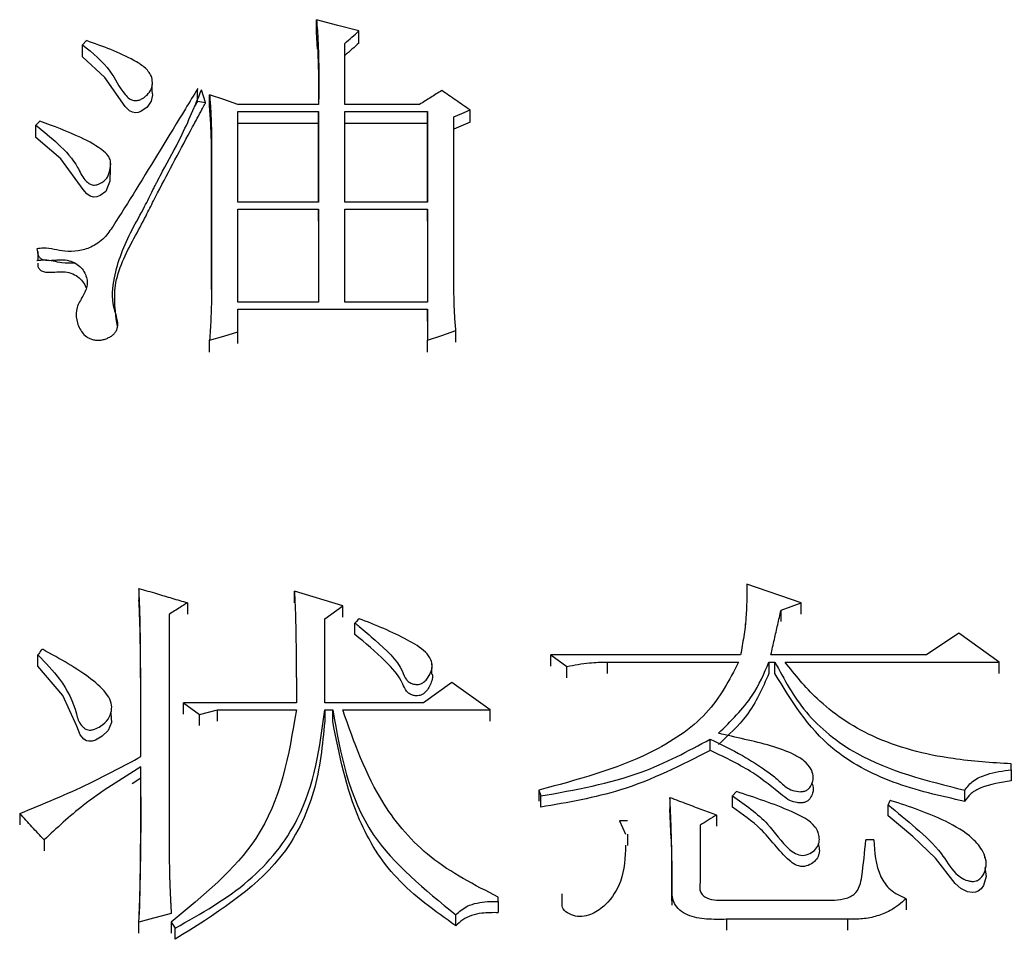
# Model space of a CAD drawing. Header units: millimetres. Extents: x 2251 to 4395, y 932 to 2449.
# Drawn here: x 2743.76 to 2749.08, y 2258.98 to 2263.9 of the extents above; entities that cross this region are included whole.
import ezdxf

# ---------------------------------------------------------------- set-up
doc = ezdxf.new("R2010")
doc.units = ezdxf.units.MM

msp = doc.modelspace()

# ---------------------------------------------------------------- linework, layer by layer
at = {"color": 7, "linetype": 'Continuous', "lineweight": 25}
for p, q in [((2745.3539, 2263.8342), (2745.3539, 2263.8997)), ((2745.3583, 2263.7425), (2745.3539, 2263.8342)), ((2745.581, 2263.775), (2745.581, 2263.8404)), ((2744.1207, 2263.7885), (2744.0991, 2263.7663)), ((2744.0991, 2263.701), (2744.0991, 2263.7663)), ((2745.5053, 2263.4466), (2745.5053, 2263.7737)), ((2744.4723, 2263.5731), (2744.4723, 2263.5825)), ((2744.4723, 2263.5175), (2744.4723, 2263.5533)), ((2744.7589, 2263.4561), (2744.7373, 2263.5248)), ((2744.7156, 2263.4636), (2744.6971, 2263.4333)), ((2744.7156, 2263.4636), (2744.7589, 2263.4561)), ((2744.7805, 2263.4338), (2744.7805, 2263.4987)), ((2745.3647, 2263.4466), (2744.932, 2263.4466)), ((2744.932, 2263.4093), (2745.3647, 2263.4093)), ((2744.932, 2262.923), (2744.932, 2263.4093)), ((2745.3647, 2263.4093), (2745.3647, 2262.923)), ((2745.3647, 2263.3445), (2745.3647, 2263.4093)), ((2745.9055, 2263.4466), (2745.5053, 2263.4466)), ((2745.5053, 2263.4093), (2745.9488, 2263.4093)), ((2745.5053, 2262.923), (2745.5053, 2263.4093)), ((2745.9488, 2263.4093), (2745.9488, 2262.923)), ((2745.9488, 2263.3445), (2745.9488, 2263.4093)), ((2746.176, 2263.352), (2746.176, 2263.4168)), ((2743.8719, 2263.3571), (2743.8503, 2263.3347)), ((2746.0894, 2262.4484), (2746.0894, 2263.3795)), ((2743.8503, 2263.27), (2743.8503, 2263.3347)), ((2745.3647, 2263.3445), (2744.932, 2263.3445)), ((2745.3647, 2262.923), (2745.3647, 2263.3445)), ((2745.9488, 2263.3445), (2745.5053, 2263.3445)), ((2745.9488, 2262.923), (2745.9488, 2263.3445)), ((2746.176, 2263.352), (2746.0894, 2263.3147)), ((2744.7914, 2263.2451), (2744.7914, 2262.456)), ((2744.7914, 2263.2451), (2744.7914, 2263.1805)), ((2744.7914, 2262.4559), (2744.7914, 2263.1805)), ((2744.2504, 2263.0694), (2744.2504, 2263.1342)), ((2745.3647, 2262.923), (2744.932, 2262.923)), ((2744.932, 2262.8854), (2745.3647, 2262.8854)), ((2744.932, 2262.3879), (2744.932, 2262.8854)), ((2745.3647, 2262.8854), (2745.3647, 2262.3879)), ((2745.3647, 2262.8213), (2745.3647, 2262.8854)), ((2745.9488, 2262.923), (2745.5053, 2262.923)), ((2745.5053, 2262.8854), (2745.9488, 2262.8854)), ((2745.5053, 2262.3879), (2745.5053, 2262.8854)), ((2745.9488, 2262.8854), (2745.9488, 2262.3879)), ((2745.9488, 2262.8213), (2745.9488, 2262.8854)), ((2743.8611, 2262.6491), (2743.8611, 2262.6596)), ((2745.3647, 2262.3879), (2744.932, 2262.3879)), ((2744.932, 2262.3501), (2745.9488, 2262.3501)), ((2744.932, 2262.2289), (2744.932, 2262.3501)), ((2745.9488, 2262.3879), (2745.5053, 2262.3879)), ((2745.9488, 2262.3501), (2745.9488, 2262.1834)), ((2745.9488, 2262.2867), (2745.9488, 2262.3501)), ((2744.932, 2262.1657), (2744.932, 2262.2289)), ((2746.1003, 2262.1733), (2746.1003, 2262.2364)), ((2744.7805, 2262.1203), (2744.7805, 2262.1834)), ((2745.9488, 2262.1203), (2745.9488, 2262.1834)), ((2747.95, 2260.7775), (2747.658, 2260.8779)), ((2744.402, 2260.8547), (2744.402, 2260.7935)), ((2745.4945, 2260.762), (2745.2349, 2260.8393)), ((2745.2349, 2260.7781), (2745.2349, 2260.8393)), ((2744.6616, 2260.7775), (2744.6616, 2260.7164)), ((2745.3971, 2260.6924), (2745.4945, 2260.762)), ((2745.4945, 2260.7009), (2745.4945, 2260.762)), ((2747.8419, 2260.7388), (2747.95, 2260.7775)), ((2747.95, 2260.7164), (2747.95, 2260.7775)), ((2744.5642, 2260.7156), (2744.5642, 2259.4998)), ((2747.8419, 2260.6778), (2747.8419, 2260.7388)), ((2745.3971, 2260.2424), (2745.3971, 2260.6924)), ((2745.5595, 2260.608), (2745.5595, 2260.6693)), ((2747.6509, 2260.6684), (2747.6491, 2260.648)), ((2748.7938, 2260.615), (2748.6207, 2260.4988)), ((2749.0101, 2260.46), (2748.7938, 2260.615)), ((2743.8611, 2260.4377), (2743.8611, 2260.4987)), ((2746.6087, 2260.4988), (2746.6952, 2260.4367)), ((2747.6255, 2260.4988), (2746.6087, 2260.4988)), ((2746.6087, 2260.438), (2746.6087, 2260.4988)), ((2748.6207, 2260.4988), (2747.7878, 2260.4988)), ((2745.9719, 2260.4457), (2745.9719, 2260.4568)), ((2746.6952, 2260.376), (2746.6952, 2260.4367)), ((2746.9116, 2260.46), (2747.6147, 2260.46)), ((2746.9116, 2260.3993), (2746.9116, 2260.46)), ((2747.777, 2260.46), (2747.8094, 2260.46)), ((2747.777, 2260.46), (2747.777, 2260.3993)), ((2747.8094, 2260.3993), (2747.8094, 2260.46)), ((2747.8635, 2260.46), (2749.0101, 2260.46)), ((2749.0101, 2260.3993), (2749.0101, 2260.46)), ((2745.9719, 2260.3957), (2745.9719, 2260.4312)), ((2746.0786, 2260.3513), (2745.9272, 2260.2424)), ((2746.2842, 2260.2035), (2746.0786, 2260.3513)), ((2744.2512, 2260.2444), (2744.2512, 2260.2481)), ((2744.6399, 2260.2424), (2744.7265, 2260.1801)), ((2745.2457, 2260.2424), (2744.6399, 2260.2424)), ((2744.6399, 2260.182), (2744.6399, 2260.2424)), ((2745.9272, 2260.2424), (2745.3971, 2260.2424)), ((2744.2512, 2260.1873), (2744.2512, 2260.1909)), ((2744.7265, 2260.1801), (2744.8238, 2260.2035)), ((2744.7265, 2260.1198), (2744.7265, 2260.1801)), ((2744.8238, 2260.2035), (2745.2457, 2260.2035)), ((2744.8238, 2260.1432), (2744.8238, 2260.2035)), ((2745.3971, 2260.2035), (2745.4404, 2260.2035)), ((2745.3971, 2260.2035), (2745.3971, 2260.1432)), ((2745.4404, 2260.1432), (2745.4404, 2260.2035)), ((2745.4945, 2260.2035), (2746.2842, 2260.2035)), ((2746.2842, 2260.1432), (2746.2842, 2260.2035)), ((2747.4632, 2259.9873), (2747.4632, 2260.0477)), ((2749.075, 2259.8837), (2749.075, 2259.9149)), ((2744.4128, 2259.8937), (2744.4128, 2259.8969)), ((2748.0088, 2259.8667), (2748.0088, 2259.8731)), ((2749.075, 2259.8837), (2749.075, 2259.8238)), ((2744.4128, 2259.8391), (2744.3659, 2259.8077)), ((2746.5438, 2259.7742), (2746.5546, 2259.7429)), ((2746.5438, 2259.7742), (2746.5438, 2259.7144)), ((2746.5546, 2259.6832), (2746.5546, 2259.7429)), ((2747.6039, 2259.7664), (2747.5822, 2259.7429)), ((2748.8263, 2259.7144), (2748.8263, 2259.7742)), ((2747.2469, 2259.735), (2747.2469, 2259.6753)), ((2748.4152, 2259.636), (2748.4152, 2259.696)), ((2743.7639, 2259.6487), (2743.7639, 2259.5891)), ((2747.2532, 2259.5128), (2747.2469, 2259.675)), ((2747.4957, 2259.641), (2747.4957, 2259.5814)), ((2746.9763, 2259.6097), (2747.0095, 2259.5389)), ((2747.0198, 2259.6097), (2746.9763, 2259.6097)), ((2747.4092, 2259.5861), (2747.4092, 2259.2797)), ((2747.0213, 2259.4783), (2747.0213, 2259.5378)), ((2748.04, 2259.5497), (2748.04, 2259.5507)), ((2743.8935, 2259.5077), (2743.8935, 2259.4483)), ((2748.3395, 2259.5077), (2748.2962, 2259.5077)), ((2748.9344, 2259.4121), (2748.9345, 2259.4198)), ((2746.667, 2259.2193), (2746.667, 2259.1602)), ((2747.2577, 2259.1812), (2747.2577, 2259.2403)), ((2747.2578, 2259.2182), (2747.2578, 2259.1588)), ((2746.3274, 2259.1772), (2746.3274, 2259.2009)), ((2746.3274, 2259.1772), (2746.3274, 2259.1183)), ((2747.2577, 2259.1809), (2747.2577, 2259.196)), ((2747.539, 2259.1851), (2748.1123, 2259.1851)), ((2748.5126, 2259.193), (2748.5126, 2259.134)), ((2746.1003, 2259.0474), (2746.1003, 2259.1063)), ((2744.402, 2259.008), (2744.402, 2259.0668)), ((2744.575, 2259.0668), (2744.5967, 2259.0352)), ((2744.575, 2259.0668), (2744.575, 2259.008)), ((2744.575, 2259.0668), (2744.575, 2259.0553)), ((2748.1988, 2259.0826), (2747.5498, 2259.0826)), ((2747.5498, 2259.0826), (2747.5498, 2259.0237)), ((2748.1988, 2259.0826), (2748.1988, 2259.0237))]:
    msp.add_line(p, q, dxfattribs=at)
at = {"color": 7, "linetype": 'Continuous', "lineweight": 25, "flags": 128}
for points in [[(2745.581, 2263.8404), (2745.4674, 2263.87), (2745.3539, 2263.8997)], [(2744.4707, 2263.5161), (2744.4742, 2263.4983), (2744.4675, 2263.4638), (2744.4453, 2263.4321), (2744.413, 2263.4092), (2744.3983, 2263.4038), (2744.3835, 2263.402), (2744.3672, 2263.405), (2744.352, 2263.4125), (2744.3277, 2263.4351), (2744.2185, 2263.5916), (2744.0991, 2263.701), (2744.0991, 2263.701)], [(2744.7156, 2263.4636), (2744.7156, 2263.4928), (2744.7156, 2263.5106), (2744.7156, 2263.5285)], [(2744.932, 2263.4466), (2744.8563, 2263.4727), (2744.7805, 2263.4987)], [(2746.0894, 2263.3795), (2746.1327, 2263.3981), (2746.176, 2263.4168)], [(2744.2462, 2263.0702), (2744.2467, 2263.035), (2744.2238, 2262.981), (2744.1944, 2262.9588), (2744.1768, 2262.9523), (2744.159, 2262.9507), (2744.1403, 2262.9561), (2744.1237, 2262.9673), (2744.103, 2262.9904), (2743.9832, 2263.156), (2743.8503, 2263.27), (2743.8503, 2263.27)], [(2744.7805, 2262.1834), (2744.8563, 2262.2061), (2744.932, 2262.2289)], [(2745.9488, 2262.1834), (2746.0245, 2262.2099), (2746.1003, 2262.2364)], [(2745.5811, 2260.6925), (2745.5756, 2260.6866), (2745.5675, 2260.6779), (2745.5595, 2260.6693)], [(2744.2508, 2260.1868), (2744.2519, 2260.1848), (2744.2543, 2260.1366), (2744.2367, 2260.0945), (2744.205, 2260.0628), (2744.1689, 2260.0419), (2744.1519, 2260.0367), (2744.1334, 2260.0357), (2744.1205, 2260.0391), (2744.106, 2260.048), (2744.0872, 2260.0699), (2744.0687, 2260.1161), (2743.9946, 2260.2817), (2743.861, 2260.4377), (2743.861, 2260.4377)], [(2747.5822, 2259.6832), (2747.5822, 2259.7047), (2747.5822, 2259.7238), (2747.5822, 2259.7429)], [(2748.9344, 2259.3599), (2748.9406, 2259.3109), (2748.9261, 2259.2631), (2748.9145, 2259.2463), (2748.8976, 2259.2325), (2748.8832, 2259.2272), (2748.8674, 2259.226), (2748.8416, 2259.2304), (2748.8046, 2259.2476), (2748.775, 2259.2739), (2748.669, 2259.4091), (2748.5477, 2259.5259), (2748.4153, 2259.636), (2748.4153, 2259.636)], [(2744.575, 2259.1142), (2744.5277, 2259.1012), (2744.4803, 2259.0883), (2744.402, 2259.0668)], [(2744.5967, 2258.9764), (2744.5967, 2259.0026), (2744.5967, 2259.0189), (2744.5967, 2259.0352)]]:
    msp.add_lwpolyline(points, dxfattribs=at)
at = {"color": 7, "linetype": 'Continuous', "lineweight": 25}
for points, knots in [([(2745.3539, 2263.8997), (2745.3566, 2263.862), (2745.3597, 2263.8197), (2745.3618, 2263.7749), (2745.3623, 2263.7631), (2745.3628, 2263.7513), (2745.3633, 2263.7372), (2745.3637, 2263.723), (2745.3641, 2263.7089), (2745.3644, 2263.6947), (2745.3647, 2263.6805), (2745.365, 2263.6664), (2745.3652, 2263.6522), (2745.3653, 2263.638), (2745.3654, 2263.6238), (2745.3655, 2263.6097), (2745.3655, 2263.5955), (2745.3655, 2263.5813), (2745.3655, 2263.5671), (2745.3655, 2263.5529), (2745.3654, 2263.5411), (2745.3654, 2263.5316), (2745.3653, 2263.5245), (2745.3653, 2263.5174), (2745.3652, 2263.5103), (2745.3652, 2263.5032), (2745.3651, 2263.4961), (2745.3651, 2263.489), (2745.365, 2263.4819), (2745.3649, 2263.4748), (2745.3649, 2263.4677), (2745.3648, 2263.4583), (2745.3647, 2263.4512), (2745.3647, 2263.4466)], [0, 0, 0, 0, 0.250151, 0.281419, 0.297053, 0.328322, 0.35959, 0.390858, 0.422126, 0.453395, 0.484663, 0.515931, 0.5472, 0.578468, 0.609736, 0.641004, 0.672273, 0.703541, 0.734809, 0.766077, 0.797346, 0.81298, 0.828614, 0.844248, 0.859882, 0.875516, 0.891151, 0.906785, 0.922419, 0.938053, 0.953687, 0.969321, 1, 1, 1, 1]), ([(2745.5053, 2263.7737), (2745.5179, 2263.7848), (2745.5432, 2263.8071), (2745.5684, 2263.8293), (2745.581, 2263.8404)], [0, 0, 0, 0, 0.5000004, 1, 1, 1, 1]), ([(2744.0991, 2263.7663), (2744.1541, 2263.7218), (2744.2516, 2263.6431), (2744.2982, 2263.5299), (2744.3459, 2263.48), (2744.3663, 2263.4694), (2744.3843, 2263.4656), (2744.4035, 2263.4693), (2744.4249, 2263.4796), (2744.4492, 2263.4986), (2744.4702, 2263.5278), (2744.4763, 2263.5637), (2744.4687, 2263.6057), (2744.4328, 2263.6482), (2744.3193, 2263.7178), (2744.2087, 2263.7572), (2744.1207, 2263.7885)], [0, 0, 0, 0, 0.207529, 0.367373, 0.400836, 0.41667, 0.431354, 0.448141, 0.466694, 0.497248, 0.538464, 0.578549, 0.619959, 0.682144, 0.746848, 1, 1, 1, 1]), ([(2745.3602, 2263.7428), (2745.3599, 2263.7423), (2745.3596, 2263.7416), (2745.3615, 2263.6979), (2745.3643, 2263.6063), (2745.3647, 2263.5278), (2745.3648, 2263.4814), (2745.3648, 2263.4695), (2745.3648, 2263.4702), (2745.3648, 2263.4705)], [0, 0, 0, 0, 0.0810768, 0.1174488, 0.5565368, 0.7543349, 0.8942705, 0.9630501, 1, 1, 1, 1]), ([(2745.581, 2263.775), (2745.5684, 2263.7639), (2745.5432, 2263.7417), (2745.5179, 2263.7195), (2745.5053, 2263.7084)], [0, 0, 0, 0, 0.499998, 1, 1, 1, 1]), ([(2744.7174, 2263.5316), (2744.6953, 2263.4955), (2744.5849, 2263.3153), (2744.4352, 2263.0691), (2744.2916, 2262.838), (2744.2198, 2262.7294), (2744.1534, 2262.682), (2744.0774, 2262.659), (2743.9891, 2262.6573), (2743.9172, 2262.6811), (2743.8671, 2262.6747), (2743.8556, 2262.6733)], [0, 0, 0, 0, 0.101091, 0.505417, 0.686144, 0.747623, 0.809949, 0.856214, 0.902538, 0.977672, 1, 1, 1, 1]), ([(2743.8611, 2262.6596), (2743.8605, 2262.6544), (2743.8593, 2262.6437), (2743.8661, 2262.6311), (2743.8741, 2262.6227), (2743.8852, 2262.616), (2743.9092, 2262.6104), (2743.9397, 2262.6121), (2743.9673, 2262.6139), (2743.9951, 2262.6153), (2744.0279, 2262.6114), (2744.0646, 2262.5963), (2744.0936, 2262.5729), (2744.1129, 2262.5443), (2744.124, 2262.5128), (2744.1271, 2262.4697), (2744.1024, 2262.4184), (2744.0641, 2262.3599), (2744.0646, 2262.2921), (2744.0854, 2262.2377), (2744.1156, 2262.2051), (2744.1392, 2262.192), (2744.1584, 2262.186), (2744.179, 2262.1833), (2744.2004, 2262.1843), (2744.2214, 2262.1894), (2744.241, 2262.1977), (2744.2585, 2262.2085), (2744.2722, 2262.2215), (2744.2821, 2262.2364), (2744.2936, 2262.2689), (2744.2822, 2262.3118), (2744.2552, 2262.3975), (2744.2676, 2262.5569), (2744.3398, 2262.7355), (2744.4275, 2262.8869), (2744.4661, 2262.9669), (2744.4864, 2263.0072), (2744.4924, 2263.0191), (2744.4944, 2263.023), (2744.496, 2263.026), (2744.499, 2263.0317), (2744.5102, 2263.053), (2744.5528, 2263.134), (2744.6416, 2263.2923), (2744.7023, 2263.4399), (2744.7373, 2263.5248)], [0, 0, 0, 0, 0.00737, 0.015009, 0.018555, 0.022128, 0.030111, 0.045178, 0.055064, 0.060343, 0.075509, 0.090437, 0.104896, 0.120548, 0.135595, 0.150698, 0.180779, 0.211233, 0.242231, 0.273349, 0.290015, 0.297441, 0.304692, 0.312416, 0.319982, 0.327794, 0.336224, 0.34425, 0.351944, 0.359644, 0.367692, 0.398957, 0.418859, 0.492604, 0.619034, 0.682459, 0.727701, 0.740175, 0.743874, 0.745883, 0.74615, 0.748384, 0.7547, 0.77878, 0.872725, 1, 1, 1, 1]), ([(2746.0245, 2263.5211), (2746.0047, 2263.5087), (2745.965, 2263.4838), (2745.9254, 2263.459), (2745.9055, 2263.4466)], [0, 0, 0, 0, 0.5, 1, 1, 1, 1]), ([(2746.176, 2263.4168), (2746.1507, 2263.4342), (2746.1002, 2263.469), (2746.0498, 2263.5037), (2746.0245, 2263.5211)], [0, 0, 0, 0, 0.499999, 1, 1, 1, 1]), ([(2744.7805, 2263.4987), (2744.7825, 2263.4731), (2744.7863, 2263.4219), (2744.7901, 2263.3373), (2744.7909, 2263.2783), (2744.7914, 2263.2451)], [0, 0, 0, 0, 0.303893, 0.607799, 1, 1, 1, 1]), ([(2744.2864, 2262.2599), (2744.2761, 2262.3328), (2744.2534, 2262.4945), (2744.3535, 2262.6892), (2744.4334, 2262.8364), (2744.4737, 2262.9182), (2744.5556, 2263.0775), (2744.6434, 2263.2398), (2744.7269, 2263.3968), (2744.7494, 2263.4386), (2744.756, 2263.451), (2744.7582, 2263.4548), (2744.7589, 2263.4561)], [0, 0, 0, 0, 0.170464, 0.377976, 0.481664, 0.549904, 0.585303, 0.888417, 0.96815, 0.99006, 0.996526, 1, 1, 1, 1]), ([(2744.7914, 2263.1805), (2744.791, 2263.2063), (2744.7902, 2263.2578), (2744.7874, 2263.3422), (2744.783, 2263.4008), (2744.7805, 2263.4338)], [0, 0, 0, 0, 0.304283, 0.608582, 1, 1, 1, 1]), ([(2743.8503, 2263.3347), (2743.8907, 2263.302), (2743.9754, 2263.2334), (2744.0672, 2263.1351), (2744.0977, 2263.0556), (2744.1279, 2263.0272), (2744.1438, 2263.0181), (2744.158, 2263.0144), (2744.1736, 2263.0151), (2744.1938, 2263.0216), (2744.2159, 2263.0358), (2744.238, 2263.0608), (2744.2464, 2263.0965), (2744.2535, 2263.1325), (2744.2428, 2263.1682), (2744.1919, 2263.2175), (2744.0672, 2263.2844), (2743.9459, 2263.3295), (2743.8719, 2263.3571)], [0, 0, 0, 0, 0.145124, 0.304252, 0.383323, 0.40611, 0.420719, 0.431527, 0.442364, 0.458238, 0.484495, 0.512276, 0.553409, 0.599258, 0.628708, 0.668116, 0.797317, 1, 1, 1, 1]), ([(2743.8556, 2262.6733), (2743.8576, 2262.6631), (2743.8611, 2262.6453), (2743.8613, 2262.6245), (2743.8594, 2262.6136), (2743.8576, 2262.6106), (2743.8565, 2262.6098), (2743.856, 2262.6095), (2743.8557, 2262.6095), (2743.8556, 2262.6094)], [0, 0, 0, 0, 0.493604, 0.861876, 0.955662, 0.982084, 0.991539, 0.995796, 1, 1, 1, 1]), ([(2744.0594, 2262.5965), (2744.036, 2262.5962), (2743.9808, 2262.5956), (2743.9143, 2262.6161), (2743.8691, 2262.611), (2743.8556, 2262.6094)], [0, 0, 0, 0, 0.339873, 0.802206, 1, 1, 1, 1]), ([(2743.8611, 2262.5958), (2743.8605, 2262.5902), (2743.8593, 2262.5789), (2743.867, 2262.5658), (2743.8761, 2262.5574), (2743.8884, 2262.5511), (2743.9289, 2262.5439), (2743.9805, 2262.5551), (2744.0386, 2262.5448), (2744.075, 2262.5259), (2744.1014, 2262.4991), (2744.1151, 2262.4775), (2744.1178, 2262.4648), (2744.118, 2262.4637)], [0, 0, 0, 0, 0.061337, 0.123567, 0.151718, 0.180699, 0.247393, 0.495687, 0.618225, 0.741474, 0.859447, 0.986915, 1, 1, 1, 1]), ([(2744.7914, 2262.456), (2744.7911, 2262.4289), (2744.7904, 2262.3749), (2744.787, 2262.2841), (2744.7829, 2262.2202), (2744.7805, 2262.1834)], [0, 0, 0, 0, 0.297543, 0.595099, 1, 1, 1, 1]), ([(2746.1003, 2262.2364), (2746.0979, 2262.2625), (2746.0936, 2262.3108), (2746.0906, 2262.3815), (2746.0898, 2262.4261), (2746.0894, 2262.4484)], [0, 0, 0, 0, 0.368696, 0.68428, 1, 1, 1, 1]), ([(2747.658, 2260.8779), (2747.6587, 2260.8172), (2747.6597, 2260.7235), (2747.6427, 2260.5972), (2747.6312, 2260.5316), (2747.6255, 2260.4988)], [0, 0, 0, 0, 0.4788373, 0.7392205, 1, 1, 1, 1]), ([(2744.4128, 2259.954), (2744.4127, 2260.004), (2744.4126, 2260.0602), (2744.4125, 2260.1195), (2744.4125, 2260.1351), (2744.4125, 2260.1476), (2744.4124, 2260.1632), (2744.4124, 2260.1787), (2744.4123, 2260.2037), (2744.4123, 2260.2286), (2744.4122, 2260.2597), (2744.4121, 2260.2847), (2744.4119, 2260.3158), (2744.4118, 2260.3407), (2744.4116, 2260.3842), (2744.4113, 2260.4277), (2744.411, 2260.4898), (2744.4101, 2260.5777), (2744.409, 2260.6656), (2744.4069, 2260.735), (2744.406, 2260.7602), (2744.4052, 2260.7792), (2744.4046, 2260.7949), (2744.404, 2260.8075), (2744.4035, 2260.8201), (2744.4028, 2260.8358), (2744.4022, 2260.8484), (2744.402, 2260.8547)], [0, 0, 0, 0, 0.165615, 0.186317, 0.196668, 0.21737, 0.227722, 0.248424, 0.269126, 0.31053, 0.331232, 0.372636, 0.393338, 0.434742, 0.455444, 0.538253, 0.579657, 0.662465, 0.831215, 0.873409, 0.894506, 0.915603, 0.9367, 0.947248, 0.957797, 0.978898, 1, 1, 1, 1]), ([(2744.402, 2260.8547), (2744.4335, 2260.8454), (2744.4925, 2260.8278), (2744.579, 2260.8021), (2744.634, 2260.7857), (2744.6616, 2260.7775)], [0, 0, 0, 0, 0.364009, 0.682004, 1, 1, 1, 1]), ([(2745.2349, 2260.8393), (2745.2364, 2260.8119), (2745.2386, 2260.7708), (2745.2415, 2260.6747), (2745.2436, 2260.5784), (2745.2444, 2260.4924), (2745.2447, 2260.4597), (2745.2448, 2260.451), (2745.2448, 2260.4424), (2745.2449, 2260.4321), (2745.245, 2260.4218), (2745.245, 2260.4131), (2745.2451, 2260.4045), (2745.2452, 2260.3959), (2745.2452, 2260.3856), (2745.2453, 2260.3752), (2745.2453, 2260.3649), (2745.2454, 2260.3562), (2745.2454, 2260.3476), (2745.2454, 2260.339), (2745.2455, 2260.3287), (2745.2455, 2260.32), (2745.2455, 2260.3131), (2745.2455, 2260.3079), (2745.2455, 2260.3028), (2745.2456, 2260.2976), (2745.2456, 2260.2924), (2745.2456, 2260.2872), (2745.2456, 2260.2821), (2745.2456, 2260.2769), (2745.2456, 2260.2717), (2745.2456, 2260.2665), (2745.2457, 2260.2622), (2745.2457, 2260.2579), (2745.2457, 2260.2516), (2745.2457, 2260.2461), (2745.2457, 2260.2424)], [0, 0, 0, 0, 0.138343, 0.207516, 0.484205, 0.622549, 0.639842, 0.648489, 0.665782, 0.683074, 0.700367, 0.71766, 0.726307, 0.7436, 0.760893, 0.778185, 0.795478, 0.812771, 0.821418, 0.838711, 0.856004, 0.873296, 0.881943, 0.890589, 0.899236, 0.907882, 0.916529, 0.925175, 0.933822, 0.942468, 0.951115, 0.959761, 0.968407, 0.972731, 0.981377, 1, 1, 1, 1]), ([(2744.4127, 2259.954), (2744.4126, 2259.9838), (2744.4125, 2260.0637), (2744.4122, 2260.1932), (2744.4117, 2260.299), (2744.4113, 2260.3674), (2744.4111, 2260.3985), (2744.4108, 2260.473), (2744.4095, 2260.5598), (2744.4072, 2260.679), (2744.404, 2260.7485), (2744.402, 2260.7932)], [0, 0, 0, 0, 0.106229, 0.28391, 0.461592, 0.483802, 0.528222, 0.572642, 0.750327, 0.839168, 1, 1, 1, 1]), ([(2744.6616, 2260.7775), (2744.6485, 2260.7692), (2744.6257, 2260.7547), (2744.5932, 2260.7341), (2744.5739, 2260.7218), (2744.5642, 2260.7156)], [0, 0, 0, 0, 0.404151, 0.702075, 1, 1, 1, 1]), ([(2747.7878, 2260.4988), (2747.794, 2260.5263), (2747.8061, 2260.5802), (2747.8241, 2260.6602), (2747.8359, 2260.7126), (2747.8419, 2260.7388)], [0, 0, 0, 0, 0.344184, 0.672092, 1, 1, 1, 1]), ([(2745.5595, 2260.6693), (2745.5669, 2260.6632), (2745.6039, 2260.633), (2745.6969, 2260.5525), (2745.7981, 2260.4615), (2745.8266, 2260.3735), (2745.8483, 2260.3518), (2745.868, 2260.3425), (2745.8887, 2260.3391), (2745.9078, 2260.3412), (2745.9256, 2260.3493), (2745.9474, 2260.3696), (2745.9646, 2260.4003), (2745.977, 2260.4377), (2745.9675, 2260.477), (2745.9265, 2260.5296), (2745.8355, 2260.5828), (2745.7152, 2260.6408), (2745.6259, 2260.6752), (2745.5811, 2260.6925)], [0, 0, 0, 0, 0.025946, 0.129765, 0.338783, 0.385933, 0.404152, 0.422428, 0.440778, 0.454644, 0.468541, 0.48998, 0.535407, 0.570955, 0.607001, 0.655235, 0.757864, 0.878395, 1, 1, 1, 1]), ([(2745.9717, 2260.3954), (2745.9719, 2260.3951), (2745.9771, 2260.3838), (2745.9698, 2260.3508), (2745.9522, 2260.3136), (2745.925, 2260.2872), (2745.9036, 2260.2794), (2745.8857, 2260.2786), (2745.8672, 2260.2822), (2745.8491, 2260.2905), (2745.8283, 2260.3103), (2745.8055, 2260.3768), (2745.712, 2260.4811), (2745.615, 2260.5619), (2745.5595, 2260.608)], [0, 0, 0, 0, 0.001631, 0.062853, 0.163889, 0.211021, 0.234976, 0.258905, 0.283733, 0.31285, 0.343972, 0.415614, 0.666074, 1, 1, 1, 1]), ([(2743.861, 2260.4987), (2743.9018, 2260.4565), (2743.9933, 2260.3614), (2744.0556, 2260.2371), (2744.0741, 2260.1544), (2744.0868, 2260.1297), (2744.0997, 2260.1126), (2744.1162, 2260.1009), (2744.1298, 2260.096), (2744.1461, 2260.0954), (2744.1698, 2260.1013), (2744.2034, 2260.1198), (2744.2396, 2260.1522), (2744.2573, 2260.1968), (2744.2562, 2260.2416), (2744.2252, 2260.3041), (2744.1427, 2260.3748), (2744.023, 2260.4533), (2743.9318, 2260.503), (2743.8845, 2260.5288), (2743.8827, 2260.5298)], [0, 0, 0, 0, 0.148093, 0.332862, 0.364698, 0.380614, 0.406973, 0.418965, 0.429085, 0.43924, 0.454283, 0.483092, 0.528609, 0.572041, 0.609672, 0.651115, 0.755731, 0.873051, 0.995164, 1, 1, 1, 1]), ([(2743.8827, 2260.5298), (2743.8809, 2260.5272), (2743.8763, 2260.5206), (2743.8691, 2260.5103), (2743.8638, 2260.5026), (2743.8611, 2260.4987)], [0, 0, 0, 0, 0.2564518, 0.6282259, 1, 1, 1, 1]), ([(2747.6147, 2260.46), (2747.565, 2260.3644), (2747.4639, 2260.1697), (2747.0826, 2259.9179), (2746.7497, 2259.8291), (2746.5438, 2259.7742)], [0, 0, 0, 0, 0.2692448, 0.5481753, 1, 1, 1, 1]), ([(2746.6952, 2260.4367), (2746.735, 2260.4444), (2746.8061, 2260.4582), (2746.8793, 2260.4594), (2746.9116, 2260.46)], [0, 0, 0, 0, 0.558835, 1, 1, 1, 1]), ([(2747.5065, 2260.0789), (2747.5732, 2260.1437), (2747.6917, 2260.2588), (2747.7511, 2260.3989), (2747.777, 2260.46)], [0, 0, 0, 0, 0.563817, 1, 1, 1, 1]), ([(2747.8094, 2260.46), (2747.8586, 2260.3677), (2747.9584, 2260.1806), (2748.2942, 2259.9069), (2748.6229, 2259.8249), (2748.8263, 2259.7742)], [0, 0, 0, 0, 0.270771, 0.548729, 1, 1, 1, 1]), ([(2749.075, 2259.9149), (2748.9708, 2259.9215), (2748.7146, 2259.9377), (2748.3384, 2260.0364), (2748.0405, 2260.2386), (2747.9171, 2260.3929), (2747.8635, 2260.46)], [0, 0, 0, 0, 0.214752, 0.527903, 0.794745, 1, 1, 1, 1]), ([(2747.777, 2260.399), (2747.7431, 2260.3212), (2747.682, 2260.1811), (2747.5605, 2260.0685), (2747.5065, 2260.0184)], [0, 0, 0, 0, 0.555147, 1, 1, 1, 1]), ([(2748.8263, 2259.7141), (2748.696, 2259.7428), (2748.4388, 2259.7996), (2748.0414, 2260.0142), (2747.8965, 2260.2546), (2747.8094, 2260.399)], [0, 0, 0, 0, 0.290646, 0.573901, 1, 1, 1, 1]), ([(2745.2457, 2260.2035), (2745.2046, 2259.962), (2745.1303, 2259.5251), (2744.7466, 2259.2084), (2744.575, 2259.0668)], [0, 0, 0, 0, 0.552698, 1, 1, 1, 1]), ([(2744.5967, 2259.0352), (2744.7347, 2259.1133), (2745.0067, 2259.2671), (2745.3271, 2259.6731), (2745.3707, 2260.0035), (2745.3971, 2260.2035)], [0, 0, 0, 0, 0.289357, 0.569882, 1, 1, 1, 1]), ([(2745.4404, 2260.2035), (2745.4822, 2259.9693), (2745.5576, 2259.5462), (2745.9328, 2259.2421), (2746.1003, 2259.1063)], [0, 0, 0, 0, 0.55346, 1, 1, 1, 1]), ([(2746.3274, 2259.2009), (2746.2005, 2259.2661), (2745.9501, 2259.3946), (2745.6537, 2259.7478), (2745.5546, 2260.0315), (2745.4945, 2260.2035)], [0, 0, 0, 0, 0.288413, 0.568681, 1, 1, 1, 1]), ([(2745.3971, 2260.1428), (2745.385, 2260.0169), (2745.3606, 2259.7637), (2745.1451, 2259.3183), (2744.8062, 2259.1068), (2744.5967, 2258.9761)], [0, 0, 0, 0, 0.2743384, 0.5515004, 1, 1, 1, 1]), ([(2746.1003, 2259.0471), (2745.9873, 2259.1275), (2745.7642, 2259.2865), (2745.5321, 2259.6714), (2745.4751, 2259.9647), (2745.4404, 2260.1428)], [0, 0, 0, 0, 0.287076, 0.566904, 1, 1, 1, 1]), ([(2747.4632, 2260.0477), (2747.5212, 2260.0191), (2747.6255, 2259.9677), (2747.7435, 2259.8937), (2747.8209, 2259.8364), (2747.8596, 2259.7939), (2747.904, 2259.7715), (2747.9381, 2259.7647), (2747.9651, 2259.7672), (2747.9834, 2259.7749), (2747.9997, 2259.7907), (2748.0125, 2259.8167), (2748.0168, 2259.8515), (2748.0023, 2259.8927), (2747.9685, 2259.9322), (2747.8561, 2259.9989), (2747.6923, 2260.0356), (2747.5537, 2260.0679), (2747.5065, 2260.0789)], [0, 0, 0, 0, 0.1508023, 0.2709956, 0.3310658, 0.3838686, 0.4145429, 0.4453603, 0.4595077, 0.473787, 0.4897829, 0.5152396, 0.5501128, 0.5845227, 0.6315599, 0.6798073, 0.8910095, 1, 1, 1, 1]), ([(2746.5546, 2259.7429), (2746.7393, 2259.7758), (2747.0662, 2259.834), (2747.3429, 2259.983), (2747.4632, 2260.0477)], [0, 0, 0, 0, 0.565186, 1, 1, 1, 1]), ([(2747.4632, 2259.9873), (2747.3071, 2259.9077), (2747.0256, 2259.7642), (2746.6998, 2259.7079), (2746.5546, 2259.6828)], [0, 0, 0, 0, 0.554508, 1, 1, 1, 1]), ([(2748.0069, 2259.8121), (2748.0093, 2259.807), (2748.0172, 2259.79), (2748.0134, 2259.7611), (2748.0022, 2259.7343), (2747.9872, 2259.7179), (2747.9717, 2259.7092), (2747.9515, 2259.7051), (2747.9229, 2259.7069), (2747.8849, 2259.7184), (2747.81, 2259.7774), (2747.6868, 2259.8799), (2747.5439, 2259.9476), (2747.4662, 2259.9858), (2747.4632, 2259.9872)], [0, 0, 0, 0, 0.026164, 0.087758, 0.135326, 0.162527, 0.184979, 0.207442, 0.242087, 0.295008, 0.361268, 0.645569, 0.986462, 1, 1, 1, 1]), ([(2743.7639, 2259.6487), (2743.8893, 2259.7005), (2744.1128, 2259.7927), (2744.3213, 2259.9048), (2744.4128, 2259.954)], [0, 0, 0, 0, 0.561153, 1, 1, 1, 1]), ([(2744.4128, 2259.8993), (2744.3063, 2259.8332), (2744.1175, 2259.716), (2743.9615, 2259.571), (2743.8935, 2259.5077)], [0, 0, 0, 0, 0.563978, 1, 1, 1, 1]), ([(2744.402, 2259.0668), (2744.4022, 2259.0728), (2744.4027, 2259.0848), (2744.4032, 2259.0997), (2744.4038, 2259.1147), (2744.4043, 2259.1267), (2744.4048, 2259.1416), (2744.4052, 2259.1536), (2744.4058, 2259.1686), (2744.4062, 2259.1805), (2744.4066, 2259.1955), (2744.407, 2259.2074), (2744.4073, 2259.2194), (2744.4077, 2259.2313), (2744.4082, 2259.2523), (2744.4094, 2259.318), (2744.4107, 2259.3897), (2744.4114, 2259.497), (2744.4117, 2259.5625), (2744.412, 2259.6221), (2744.4121, 2259.6369), (2744.4121, 2259.6488), (2744.4122, 2259.6607), (2744.4122, 2259.6726), (2744.4123, 2259.6875), (2744.4123, 2259.6994), (2744.4123, 2259.7143), (2744.4124, 2259.7261), (2744.4124, 2259.741), (2744.4125, 2259.7529), (2744.4125, 2259.7677), (2744.4125, 2259.7796), (2744.4125, 2259.7915), (2744.4126, 2259.8034), (2744.4126, 2259.8152), (2744.4126, 2259.8256), (2744.4126, 2259.8331), (2744.4127, 2259.839), (2744.4127, 2259.8464), (2744.4127, 2259.8523), (2744.4127, 2259.8583), (2744.4127, 2259.8642), (2744.4127, 2259.8701), (2744.4127, 2259.8776), (2744.4127, 2259.8835), (2744.4128, 2259.8912), (2744.4128, 2259.896), (2744.4128, 2259.8993)], [0, 0, 0, 0, 0.0214794, 0.0429589, 0.0536986, 0.0751781, 0.0859178, 0.1073972, 0.118137, 0.1396164, 0.1503561, 0.1718356, 0.1825753, 0.1933151, 0.2147945, 0.2577535, 0.4295896, 0.4725486, 0.6443843, 0.6658637, 0.6873432, 0.6980829, 0.7088226, 0.7303021, 0.7410418, 0.7625212, 0.773261, 0.7947404, 0.8054801, 0.8269596, 0.8376993, 0.8591787, 0.8699185, 0.8806582, 0.9021376, 0.9128774, 0.9182472, 0.9289869, 0.9343568, 0.9450965, 0.9504664, 0.9558363, 0.966576, 0.9719458, 0.9826856, 0.9880554, 1, 1, 1, 1]), ([(2748.8263, 2259.7742), (2748.8404, 2259.7925), (2748.8694, 2259.8299), (2748.9606, 2259.8667), (2749.0314, 2259.8772), (2749.075, 2259.8837)], [0, 0, 0, 0, 0.268422, 0.549119, 1, 1, 1, 1]), ([(2749.075, 2259.8234), (2749.0192, 2259.815), (2748.9421, 2259.8033), (2748.8574, 2259.7586), (2748.8365, 2259.7287), (2748.8263, 2259.7141)], [0, 0, 0, 0, 0.570927, 0.789593, 1, 1, 1, 1]), ([(2747.5822, 2259.7429), (2747.6499, 2259.696), (2747.7697, 2259.6128), (2747.8477, 2259.4874), (2747.9166, 2259.4332), (2747.9577, 2259.4209), (2747.9984, 2259.4333), (2748.0286, 2259.4561), (2748.0458, 2259.4861), (2748.0487, 2259.5177), (2748.0425, 2259.5487), (2748.0081, 2259.6081), (2747.8502, 2259.6855), (2747.7022, 2259.7341), (2747.6039, 2259.7664)], [0, 0, 0, 0, 0.207965, 0.368358, 0.401514, 0.432917, 0.464664, 0.497814, 0.528601, 0.558738, 0.58913, 0.619745, 0.747266, 1, 1, 1, 1]), ([(2744.4124, 2259.7377), (2744.4118, 2259.617), (2744.4109, 2259.4418), (2744.4069, 2259.244), (2744.4047, 2259.1559), (2744.4038, 2259.1183), (2744.4036, 2259.1111), (2744.4035, 2259.1084), (2744.4035, 2259.1081), (2744.4035, 2259.1081)], [0, 0, 0, 0, 0.550092, 0.798339, 0.953196, 0.981605, 0.991175, 0.997773, 1, 1, 1, 1]), ([(2747.2577, 2259.2403), (2747.2577, 2259.2454), (2747.2577, 2259.2531), (2747.2577, 2259.2633), (2747.2577, 2259.271), (2747.2577, 2259.2786), (2747.2577, 2259.2863), (2747.2576, 2259.294), (2747.2576, 2259.3017), (2747.2576, 2259.3093), (2747.2576, 2259.317), (2747.2576, 2259.3247), (2747.2575, 2259.3323), (2747.2575, 2259.34), (2747.2575, 2259.3477), (2747.2574, 2259.3553), (2747.2574, 2259.363), (2747.2573, 2259.3707), (2747.2573, 2259.3783), (2747.2572, 2259.386), (2747.2571, 2259.3936), (2747.2571, 2259.4013), (2747.257, 2259.409), (2747.2569, 2259.4166), (2747.2568, 2259.4243), (2747.2567, 2259.4319), (2747.2566, 2259.4396), (2747.2565, 2259.4472), (2747.2564, 2259.4549), (2747.2562, 2259.4625), (2747.2561, 2259.4702), (2747.2559, 2259.4779), (2747.2558, 2259.4855), (2747.2556, 2259.4932), (2747.2554, 2259.5008), (2747.2553, 2259.5085), (2747.2551, 2259.5161), (2747.2549, 2259.5237), (2747.2547, 2259.5314), (2747.2544, 2259.539), (2747.2542, 2259.5467), (2747.254, 2259.5543), (2747.2537, 2259.562), (2747.2535, 2259.5696), (2747.2532, 2259.5773), (2747.253, 2259.5849), (2747.2527, 2259.5925), (2747.2524, 2259.6002), (2747.2521, 2259.6078), (2747.2518, 2259.6154), (2747.2515, 2259.6231), (2747.2513, 2259.6307), (2747.251, 2259.6384), (2747.2506, 2259.646), (2747.2503, 2259.6536), (2747.25, 2259.6613), (2747.2497, 2259.6689), (2747.2494, 2259.6765), (2747.2491, 2259.6841), (2747.2488, 2259.6918), (2747.2484, 2259.6994), (2747.2481, 2259.707), (2747.2478, 2259.7147), (2747.2474, 2259.724), (2747.2471, 2259.7308), (2747.2469, 2259.735)], [0, 0, 0, 0, 0.0309241, 0.0463862, 0.0618483, 0.0773103, 0.0927724, 0.1082345, 0.1236965, 0.1391586, 0.1546207, 0.1700827, 0.1855448, 0.2010069, 0.216469, 0.231931, 0.2473931, 0.2628552, 0.2783172, 0.2937793, 0.3092414, 0.3247034, 0.3401655, 0.3556276, 0.3710896, 0.3865517, 0.4020138, 0.4174758, 0.4329379, 0.4484, 0.4638621, 0.4793241, 0.4947862, 0.5102483, 0.5257103, 0.5411724, 0.5566345, 0.5720965, 0.5875586, 0.6030207, 0.6184828, 0.6339448, 0.6494069, 0.664869, 0.680331, 0.6957931, 0.7112552, 0.7267172, 0.7421793, 0.7576414, 0.7731034, 0.7885655, 0.8040276, 0.8194896, 0.8349517, 0.8504138, 0.8658758, 0.8813379, 0.8968, 0.9122621, 0.9277241, 0.9431862, 0.9586483, 0.9741103, 1, 1, 1, 1]), ([(2747.2469, 2259.735), (2747.2774, 2259.7235), (2747.334, 2259.7021), (2747.417, 2259.6708), (2747.4695, 2259.651), (2747.4957, 2259.641)], [0, 0, 0, 0, 0.367076, 0.683538, 1, 1, 1, 1]), ([(2748.426, 2259.7194), (2748.4251, 2259.7174), (2748.4228, 2259.7125), (2748.4192, 2259.7047), (2748.4166, 2259.6989), (2748.4152, 2259.6959)], [0, 0, 0, 0, 0.255027, 0.627514, 1, 1, 1, 1]), ([(2748.4153, 2259.696), (2748.4654, 2259.6546), (2748.5657, 2259.5717), (2748.6969, 2259.4532), (2748.7532, 2259.3491), (2748.8105, 2259.3007), (2748.8449, 2259.2873), (2748.8721, 2259.2847), (2748.8892, 2259.2874), (2748.9053, 2259.2958), (2748.923, 2259.3141), (2748.9386, 2259.3477), (2748.9445, 2259.394), (2748.9222, 2259.4549), (2748.8559, 2259.535), (2748.6877, 2259.6333), (2748.5297, 2259.6863), (2748.428, 2259.7188), (2748.426, 2259.7194)], [0, 0, 0, 0, 0.14, 0.280266, 0.380171, 0.409931, 0.439811, 0.452036, 0.462473, 0.472931, 0.488626, 0.51752, 0.558625, 0.598671, 0.668428, 0.787489, 0.99583, 1, 1, 1, 1]), ([(2743.8935, 2259.5077), (2743.8719, 2259.5313), (2743.8287, 2259.5783), (2743.7855, 2259.6253), (2743.7639, 2259.6487)], [0, 0, 0, 0, 0.4999998, 1, 1, 1, 1]), ([(2747.4957, 2259.641), (2747.4813, 2259.6319), (2747.4524, 2259.6136), (2747.4236, 2259.5953), (2747.4092, 2259.5861)], [0, 0, 0, 0, 0.500001, 1, 1, 1, 1]), ([(2748.0409, 2259.4878), (2748.0436, 2259.4779), (2748.0491, 2259.4578), (2748.0457, 2259.4264), (2748.0287, 2259.3965), (2747.9984, 2259.3736), (2747.9577, 2259.3612), (2747.9166, 2259.3735), (2747.8347, 2259.4385), (2747.754, 2259.5628), (2747.6351, 2259.6459), (2747.5822, 2259.6828)], [0, 0, 0, 0, 0.0505883, 0.1017812, 0.1540915, 0.2104419, 0.2644349, 0.3178425, 0.3742064, 0.7216359, 1, 1, 1, 1]), ([(2744.5642, 2259.4998), (2744.5643, 2259.4641), (2744.5644, 2259.4195), (2744.5649, 2259.3704), (2744.5652, 2259.3548), (2744.5654, 2259.3458), (2744.5655, 2259.3391), (2744.5656, 2259.3324), (2744.5658, 2259.3268), (2744.5659, 2259.3213), (2744.566, 2259.3157), (2744.5662, 2259.309), (2744.5664, 2259.3023), (2744.5666, 2259.2967), (2744.5667, 2259.2911), (2744.5669, 2259.2855), (2744.5672, 2259.2788), (2744.5674, 2259.2721), (2744.5677, 2259.2654), (2744.5679, 2259.2598), (2744.5681, 2259.2542), (2744.5683, 2259.2486), (2744.5686, 2259.2419), (2744.5689, 2259.2363), (2744.5691, 2259.2307), (2744.5694, 2259.2252), (2744.5697, 2259.2184), (2744.57, 2259.2117), (2744.5702, 2259.2061), (2744.5705, 2259.2006), (2744.5708, 2259.195), (2744.5711, 2259.1883), (2744.5715, 2259.1815), (2744.5718, 2259.176), (2744.572, 2259.1704), (2744.5723, 2259.1648), (2744.5727, 2259.1581), (2744.573, 2259.1514), (2744.5733, 2259.1458), (2744.5736, 2259.1402), (2744.5739, 2259.1346), (2744.5743, 2259.1278), (2744.5747, 2259.121), (2744.5749, 2259.1164), (2744.575, 2259.1142)], [0, 0, 0, 0, 0.278068, 0.347585, 0.382343, 0.399722, 0.417101, 0.434481, 0.45186, 0.460549, 0.477929, 0.495308, 0.512687, 0.530066, 0.538756, 0.556135, 0.573514, 0.590893, 0.608273, 0.625652, 0.634341, 0.651721, 0.6691, 0.686479, 0.695168, 0.712548, 0.729927, 0.747306, 0.764685, 0.773375, 0.790754, 0.808133, 0.825512, 0.842892, 0.851581, 0.86896, 0.88634, 0.903719, 0.921098, 0.929788, 0.947167, 0.964546, 0.982273, 1, 1, 1, 1]), ([(2747.0094, 2259.4791), (2747.0066, 2259.4136), (2747.0018, 2259.3009), (2746.9244, 2259.1743), (2746.846, 2259.1158), (2746.7881, 2259.0971), (2746.7393, 2259.0966), (2746.698, 2259.1147), (2746.6708, 2259.1385), (2746.6698, 2259.1558), (2746.6696, 2259.1608)], [0, 0, 0, 0, 0.340171, 0.585886, 0.714037, 0.779697, 0.844791, 0.911179, 0.974209, 1, 1, 1, 1]), ([(2747.2533, 2259.5137), (2747.2536, 2259.5054), (2747.2547, 2259.4711), (2747.2565, 2259.3833), (2747.2572, 2259.3033), (2747.2575, 2259.2523), (2747.2576, 2259.2288), (2747.2577, 2259.212), (2747.2577, 2259.2019), (2747.2577, 2259.1952)], [0, 0, 0, 0, 0.1174582, 0.4836205, 0.7606087, 0.8754477, 0.9240034, 0.9499098, 1, 1, 1, 1]), ([(2748.1123, 2259.1851), (2748.134, 2259.186), (2748.1769, 2259.1877), (2748.2381, 2259.2119), (2748.2663, 2259.261), (2748.2824, 2259.3598), (2748.2901, 2259.4422), (2748.2962, 2259.5077)], [0, 0, 0, 0, 0.13003, 0.256202, 0.384291, 0.511395, 1, 1, 1, 1]), ([(2748.3395, 2259.5077), (2748.3434, 2259.4404), (2748.349, 2259.3463), (2748.4229, 2259.2356), (2748.4823, 2259.2074), (2748.5126, 2259.193)], [0, 0, 0, 0, 0.550462, 0.77054, 1, 1, 1, 1]), ([(2747.4092, 2259.2797), (2747.4073, 2259.2666), (2747.4044, 2259.2465), (2747.4143, 2259.2196), (2747.4379, 2259.1966), (2747.4837, 2259.1837), (2747.5204, 2259.1847), (2747.539, 2259.1851)], [0, 0, 0, 0, 0.227751, 0.352705, 0.480942, 0.73722, 1, 1, 1, 1]), ([(2747.5498, 2259.0826), (2747.5143, 2259.0818), (2747.4437, 2259.0802), (2747.3548, 2259.0963), (2747.2972, 2259.1299), (2747.2602, 2259.1755), (2747.2587, 2259.2149), (2747.2577, 2259.2403)], [0, 0, 0, 0, 0.261044, 0.518862, 0.648585, 0.774158, 1, 1, 1, 1]), ([(2746.1003, 2259.1063), (2746.119, 2259.1236), (2746.1503, 2259.1526), (2746.2136, 2259.1712), (2746.27, 2259.1787), (2746.3083, 2259.1777), (2746.3274, 2259.1772)], [0, 0, 0, 0, 0.328875, 0.550213, 0.774687, 1, 1, 1, 1]), ([(2748.5126, 2259.193), (2748.4854, 2259.1698), (2748.4402, 2259.1311), (2748.3567, 2259.0981), (2748.279, 2259.0825), (2748.2256, 2259.0825), (2748.1988, 2259.0826)], [0, 0, 0, 0, 0.330967, 0.5510788, 0.7748601, 1, 1, 1, 1]), ([(2746.3274, 2259.1179), (2746.2978, 2259.1182), (2746.249, 2259.1187), (2746.1838, 2259.1044), (2746.1344, 2259.0818), (2746.1116, 2259.0585), (2746.1003, 2259.0471)], [0, 0, 0, 0, 0.3470943, 0.5701064, 0.788274, 1, 1, 1, 1])]:
    msp.add_open_spline(points, degree=3, knots=knots, dxfattribs=at)

doc.saveas('drawing.dxf')
